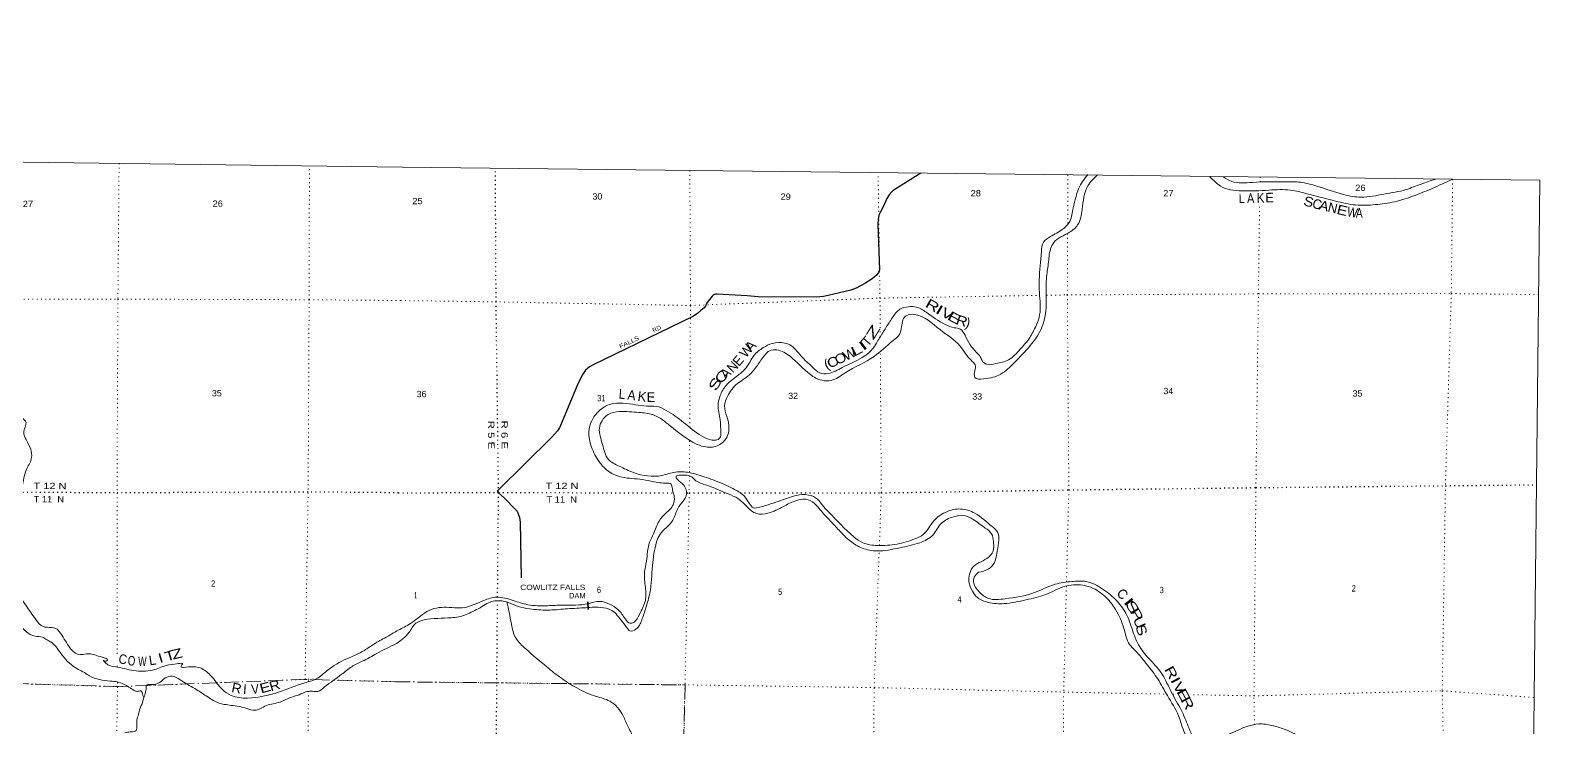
# Model space of a CAD drawing. Header units: feet. Extents: x -509309 to -252658, y -547785 to -360805.
# Drawn here: x -294575 to -252658, y -380156 to -360805 of the extents above; entities that cross this region are included whole.
import ezdxf
from ezdxf.enums import TextEntityAlignment as Align

# ---------------------------------------------------------------- set-up
doc = ezdxf.new("R2010")
doc.units = ezdxf.units.FT
doc.header["$LTSCALE"] = 80
doc.linetypes.add('DOT_DASHED', pattern=[7.7, 5, -1.2, 0.3, -1.2])
doc.linetypes.add('DOTTED', pattern=[1.5, 0.3, -1.2])
for name, color, linetype, lineweight in [('29', 7, 'Continuous', 25), ('39', 7, 'Continuous', 13), ('4', 7, 'Continuous', 13), ('42', 7, 'Continuous', 13), ('44', 7, 'DOT_DASHED', 13), ('6', 7, 'DOTTED', 25), ('7', 7, 'DOTTED', 13)]:
    doc.layers.add(name, color=color, linetype=linetype, lineweight=lineweight)
doc.layers.add('30', color=7, linetype='Continuous')
doc.layers.add('41', color=7, linetype='Continuous')

msp = doc.modelspace()

# ---------------------------------------------------------------- linework, layer by layer
at = {"layer": '29'}
msp.add_lwpolyline([(-269840.96, -364779.85), (-270608.57, -365262.52), (-270650.28, -365292.05), (-270724.12, -365378.14), (-270787, -365482.43), (-270879.97, -365693.33), (-270978.44, -365868.16), (-271006.55, -365939.08), (-271033.11, -366059.52), (-271035.02, -366199.51), (-270994.22, -367462.11), (-271017.25, -367536.28), (-271066.13, -367597.26), (-271193.84, -367713.74), (-271395.76, -367841.33), (-271641.81, -367974.38), (-271791.81, -368024.42), (-272415.26, -368175.11), (-272549.26, -368204.27), (-272752.23, -368223.07), (-274363.59, -368213.72), (-274667.47, -368184.07), (-275503.58, -368136.03), (-275541.62, -368140.05), (-275575.85, -368150.76), (-275612.23, -368170.03), (-275638.48, -368192.41), (-275752.5, -368333.05), (-275794.1, -368399.11), (-275826.42, -368468.18), (-275862.57, -368514.73), (-275950.23, -368592.7), (-276038.02, -368666.74), (-276104.35, -368713.84), (-276176.67, -368756), (-278964.05, -370114.07), (-279044.48, -370159.69), (-279092.43, -370195.43), (-279152.34, -370251.09), (-279227.43, -370363.51), (-279354.94, -370612), (-279845.42, -371786.21), (-279877.7, -371852.57), (-279935.54, -371935.14), (-280104.23, -372121.13), (-281561.64, -373565.39), (-281595.87, -373599.64), (-281602.01, -373615.28), (-281600.15, -373638.18), (-281574.56, -373657.61), (-281410.35, -373799.6), (-281096.43, -374119.39), (-281056.67, -374164.87), (-281022.01, -374240.3), (-280988.2, -374340.43), (-280967.05, -374466.98), (-280942.22, -376019.41)], dxfattribs=at)
at = {"layer": '39'}
for points in [[(-264942, -364824.05), (-265211.06, -365131.35), (-265364.07, -365781.57), (-265490.12, -366216.1), (-265717.08, -366417.39), (-266155.43, -366706.15), (-266241.89, -366881.13), (-266305.65, -367298.4), (-266357.15, -367697.82), (-266377.67, -368613.65), (-266506.62, -369114.15), (-266807.05, -369564.58), (-267247.93, -370039.32), (-267622.64, -370358.85), (-268106.89, -370491.05), (-268344.61, -370454.19), (-268344.02, -370264.18), (-268337.83, -370104.24), (-268450.14, -369972.88), (-268760.94, -369571.12), (-269301.4, -369128.59), (-270032.25, -368701.77), (-270236.79, -368727.32), (-270340.56, -368850.09), (-270379.32, -369049.64), (-270440.18, -369254.92), (-270616.71, -369428.82), (-271141.17, -369866.56), (-271950.2, -370326.89), (-272337.42, -370536.25), (-272597.59, -370531.13), (-272911.73, -370373.34), (-273477.3, -369864.51), (-273845.18, -369684.08), (-274041.69, -369707.72), (-274175.45, -369828.12), (-274383.57, -370115.65), (-274605.42, -370383.01), (-274934.98, -370621.07), (-275214.11, -370977.75), (-275293.72, -371236.82), (-275231.74, -371535.59), (-275172.28, -371872.33), (-275235.71, -372119.59), (-275462.86, -372334.88), (-275811.84, -372382.7), (-276271.65, -372191.16), (-276864.14, -371748.01), (-277288.92, -371482.88), (-277672.47, -371424.27), (-278208.63, -371399.83), (-278530.03, -371479.98), (-278696.53, -371651.99), (-278769.42, -371859.14), (-278683.53, -372312.21), (-278521.03, -372726.2), (-278223.31, -372913.79), (-277819.41, -373094.65), (-277035.77, -373174.07), (-276654.11, -373078.64), (-276271.96, -373093.23), (-275799.4, -373230.92), (-275299.59, -373424.94), (-275060.94, -373539.81), (-274763.3, -373733.41), (-274612, -373941.24), (-274489.68, -374072.72), (-274313.28, -374054.84), (-273736.22, -373869.75), (-273295.86, -373727.03), (-272961.41, -373717.04), (-272712.81, -373836.04), (-272578.92, -373999.66), (-272411.25, -374181.69), (-271704.1, -374878.24), (-271456.1, -375041.23), (-271046.77, -375118.15), (-270505.76, -375080.65), (-270001.27, -374932.69), (-269777.38, -374809.37), (-269486.03, -374436.84), (-269108.11, -374175.35), (-268742.82, -374105.73), (-268342.05, -374222.55), (-267868.65, -374592.27), (-267704.91, -374768.25), (-267681.62, -374968.55), (-267721.69, -375264.09), (-267802.23, -375591.15), (-267972.87, -375773.12), (-268244.36, -375863.87)], [(-267762.79, -370067.14), (-267411.05, -369963.36), (-267088.73, -369669.2), (-266848.62, -369384.06), (-266663.97, -369056.25), (-266560.18, -368785.47), (-266545.93, -368181.59), (-266557.85, -367735.41), (-266497.15, -366956.07), (-266439.53, -366694.74), (-266247.23, -366539.03), (-265908.1, -366333.09), (-265708.98, -366117.46), (-265615.77, -365742.55), (-265533.37, -365425.51), (-265466.37, -365210.29), (-265209, -364816.05)], [(-261818, -364874.05), (-261519.76, -365139.68), (-260938.98, -365268.66), (-260180, -365247.77), (-259579.43, -365246.99), (-259126.37, -365346.44), (-258400.25, -365533.17), (-257841.38, -365653.89), (-257294.91, -365656.45), (-256759.44, -365584.88), (-256188.63, -365417.72), (-255665.28, -365207.98), (-255092, -364948.05)], [(-261452.13, -364875.73), (-261207.64, -365005.41), (-260637.48, -365032.26), (-259714.42, -365017.35), (-259306.22, -365030.25), (-258851.27, -365137.72), (-258105.76, -365370.69), (-257620.32, -365444.53), (-256984.55, -365358.15), (-256376.28, -365233.45), (-255955.78, -365078.48), (-255545.08, -364942.12)], [(-297361.49, -366425.23), (-297391.83, -366527.81), (-297569.84, -366733.37), (-297706.44, -367039.75), (-297845.87, -367462.66), (-298036.36, -367730.42), (-298388.06, -368099.38), (-298651.9, -368243.96), (-298799.21, -368363.35), (-298846.21, -368483.55), (-298798.39, -368530.16), (-298641.53, -368477.16), (-298626.07, -368559.68), (-298800.64, -368845.66), (-298928.94, -369113.92), (-298896.88, -369401.56), (-298724.38, -369688.32), (-298205.2, -370028.11), (-297930.83, -370096.63), (-297746.2, -370369.42), (-297355.22, -370682.05), (-297019.18, -370823.42), (-296732.63, -371151.29), (-296208.95, -371424.8), (-295675.44, -371443.16), (-295496.21, -371348.14), (-295110.43, -371264.83), (-294917.4, -371485.43), (-294690.22, -371700.28), (-294752.34, -371971.09), (-294689.62, -372178.58), (-294561.11, -372444.89), (-294534.67, -372676.21), (-294665.21, -372976.61), (-294751.37, -373243.2), (-294813.51, -373518.03), (-294988.35, -373842.18), (-295060.02, -374046.59), (-295152.43, -374063.93), (-295276.92, -374360.36), (-295323.99, -374490.61), (-295361.72, -374436.04), (-295380.79, -374297.22), (-295437.36, -374353.04), (-295464.72, -374531.68), (-295497.92, -374686.15), (-295421.6, -374956.06), (-295274.76, -375465.69), (-295069.97, -376005.92), (-294932.06, -376360.73), (-294696.31, -376780.63), (-294416.25, -377174.77), (-294207.01, -377373.4), (-293890.33, -377414.13), (-293689.16, -377618.72), (-293435.11, -378004.61), (-293265.51, -378134.59), (-292942.46, -378127.14), (-292576.02, -378224.55), (-292430.17, -378308.11), (-292464.47, -378335.97), (-292544.54, -378311.21), (-292496.81, -378369.88), (-292206.76, -378488.77), (-291699.95, -378595.34), (-291176.22, -378579.46), (-290802.19, -378455.86), (-290454.71, -378398.37), (-290344.42, -378405.28), (-290387.02, -378471.26), (-290174.52, -378493.07), (-289769.75, -378560.63), (-289516.54, -378781.72), (-289236.1, -379123.61), (-288994.42, -379282.27), (-288070.66, -379298.35), (-287652.96, -379185.82), (-286951.7, -378932.98), (-286631.96, -378827.04), (-286329.37, -378594.34), (-285781.34, -378265.15), (-285294.18, -378031.93), (-285032.15, -377859.2), (-284693.74, -377666.99), (-284398.82, -377491.66)], [(-284398.83, -377491.67), (-284058.77, -377314.1), (-283682.64, -377036.59), (-283430.45, -376893.61), (-282867.26, -376844.37), (-282575.09, -376851.88), (-281977.72, -376645.03), (-281626.17, -376555.25), (-281161.01, -376648.84), (-280760.21, -376763.66), (-280204.09, -376792.34), (-279779.44, -376773.44), (-279082.28, -376735.81), (-278759.1, -376671.68), (-278491.88, -376746.9), (-278245.83, -376905.87), (-278049.17, -377164.25), (-277912.62, -377279.9), (-277818.22, -377257.03), (-277659.05, -377034.92), (-277493.6, -376646.88), (-277492.57, -376278.86), (-277514.94, -375864.55), (-277462.72, -375559.15), (-277375.42, -375030.15), (-277264.08, -374793.47), (-277113.11, -374439.25), (-276923.99, -374223.5), (-276718.56, -373985.95), (-276689.72, -373780.28), (-276729.46, -373611.79), (-276755.62, -373475.46), (-276776.85, -373417.2), (-276932.56, -373385.33), (-277342.21, -373332.4), (-277649.76, -373278.71), (-278215.27, -373203.91), (-278602.67, -372987.24), (-278866.28, -372648.04), (-279036.54, -372215.96), (-279055.91, -371875.7), (-278945.82, -371582.99), (-278716.12, -371327.73), (-278478.16, -371200.58), (-278115.4, -371168.93), (-277767.62, -371209.11), (-277455.88, -371248.86), (-277193.71, -371254), (-276912.99, -371367.39), (-276433.11, -371701.18), (-275935.78, -372077.18), (-275677.03, -372186.3), (-275538.98, -372191.96), (-275428.05, -372131.28), (-275398.03, -371985.63), (-275421.19, -371629.32), (-275473.5, -371208.66), (-275417.96, -370953.3), (-275249.98, -370673.29), (-274915.77, -370387.28), (-274696.76, -370181.89), (-274477.96, -369844.49), (-274220.7, -369623.56), (-273968.85, -369504.57), (-273624.42, -369496.71), (-273482.97, -369546.41), (-273170.91, -369856.19), (-272848.89, -370170.08), (-272650.85, -370326.47), (-272416.86, -370343.28), (-272030.24, -370177.91), (-271469.86, -369894.62), (-271194.51, -369667.9), (-271080.1, -369499.26), (-270990.04, -369354.33), (-270818.06, -369074.37), (-270633.99, -368788.56), (-270426.64, -368557.03), (-270187.5, -368489.89), (-269971.36, -368494.49), (-269697.07, -368637.79), (-269167.22, -368978.19), (-268918.23, -369069.18), (-268750.65, -369111.2), (-268616.84, -369280.82), (-268474.31, -369544.56), (-268306.92, -369746.58), (-268196.63, -369879.92), (-268138.12, -369992.63), (-268011.28, -370086.16), (-267762.79, -370067.14)], [(-284403.89, -377844.11), (-284951.73, -378117.08), (-285354.53, -378336.91), (-285648.51, -378487.28), (-285928.87, -378698.05), (-286398.82, -379049.97), (-286598.29, -379170.96), (-286736.71, -379169.84), (-286897.27, -379178.6), (-287108.55, -379267.33), (-287313.63, -379329.99), (-287633.6, -379468.09), (-288017.49, -379567.5), (-288341.41, -379697.53), (-288561.72, -379645.51), (-288992.44, -379559.65), (-289369.06, -379482.27), (-289684.73, -379298.86), (-290004.27, -379095.32), (-290413.77, -378846.85), (-290631.74, -378748.63), (-290820.67, -378797.35), (-290984.1, -378926.66), (-291134.95, -378981.72), (-291301.49, -378984.4), (-291349.79, -379006.12), (-291356.32, -379078.41), (-291383.5, -379232.94), (-291424.33, -379331.08), (-291444, -379276.66), (-291501.35, -379159.64), (-291609.76, -379170.83), (-291691.82, -379144.04), (-291977.45, -378966.9), (-292352.01, -378883.5), (-292928.77, -378740.2), (-292988.67, -378699.52), (-293324.37, -378511.93), (-293732.74, -378104.71), (-294003.39, -377797.06), (-294105.32, -377741.98), (-294233.18, -377666.6), (-294437.62, -377640.84), (-294689.45, -377506.17), (-294882.8, -377331.79), (-295346.58, -377098.95), (-295848.15, -376819.6), (-296365.29, -376473.79), (-296463.56, -376468.98), (-296536.03, -376504.58), (-296574.22, -376514.32), (-296553.64, -376442.13), (-296542.88, -376339.73), (-296666.04, -376167.92), (-296997.38, -375930.12), (-297174.31, -375703.62), (-297548.33, -375543.86), (-298035.74, -375529.89), (-298290.55, -375533.86), (-298436.9, -375518.62), (-298618.19, -375340.31), (-298691.41, -375199.05), (-298655.68, -374970.23), (-298571.79, -374458.45), (-298391.28, -374184.58), (-298360.72, -373837.15), (-298315.76, -373439.6), (-298070.39, -373071.8), (-297799.63, -372800.67), (-297577.86, -372647.71), (-297541.31, -372585.7), (-297643.79, -372609), (-297734.46, -372664.54), (-297848.84, -372667.64), (-297999.97, -372479.52), (-298174.11, -372423.86), (-298318.86, -372466.91), (-298410.05, -372594.79), (-298385.03, -372743.71), (-298453.96, -372843.64), (-298456.41, -372905.91), (-298393.2, -373045.09), (-298417.69, -373103.17), (-298574.22, -373109.95), (-298682.76, -373139.22), (-298691.29, -373209.49), (-298615.89, -373326.66), (-298684.61, -373398.45), (-298833.14, -373409.32), (-299264.42, -373401.83), (-299607.66, -373427.2)], [(-284403.89, -377844.11), (-284057.83, -377538.13), (-283866.11, -377278.41), (-283634.65, -377187.18), (-282887.12, -377126.15), (-282469.55, -377039.16), (-282284.15, -376949.38), (-282082.58, -376847.79), (-281892.8, -376730.06), (-281527.43, -376654.44), (-281297.91, -376705.2), (-281025.15, -376814.48), (-280711.76, -376880.25), (-280209.76, -376914.28), (-279716.86, -376882.2), (-279205.96, -376850.33), (-278741.38, -376839.91), (-278428.21, -376921.68), (-278142.14, -377229.14), (-277986.7, -377427.02), (-277923.5, -377489.79), (-277754.74, -377445.81), (-277593.15, -377193.73), (-277480.34, -376849.05), (-277370.69, -376442.33), (-277296.18, -375677.16), (-277181.08, -375018.49), (-277094.28, -374819.51), (-276728.49, -374419.87), (-276593.86, -374089.46), (-276451.04, -373893.15), (-276350.32, -373700.35), (-276460.39, -373405), (-276634.26, -373236.9), (-276641.93, -373212.8), (-276503.17, -373166.46), (-276227.37, -373199.78), (-276092.88, -373319.4), (-275786.34, -373447.1), (-275191.08, -373688.26), (-274922.54, -373813.5), (-274661.57, -374052.66), (-274407.75, -374229.72), (-274089.37, -374223.54), (-273658.4, -374034.7), (-273346.08, -373886.44), (-273041.06, -373832.09), (-272800.46, -373950.99), (-272640.71, -374126.93), (-272358.68, -374436.34), (-272116.01, -374697.28), (-271799.87, -375001.1), (-271472.16, -375191.05), (-271062.89, -375271.97), (-270425.06, -375181.62), (-269874.65, -375042.22), (-269505.31, -374822.64), (-269270.71, -374501.43), (-268941.98, -374323.36), (-268643.18, -374284.94), (-268388.48, -374398.01), (-268055.4, -374634.03), (-267881.39, -374792.13), (-267830.3, -375008.77), (-267827.09, -375212.82), (-267889.26, -375368.09), (-268012.91, -375480.62), (-268220.68, -375596.13), (-268408.68, -375729.88), (-268489.31, -375916.93), (-268508.25, -376130.72), (-268413.61, -376383.88), (-268273.94, -376563.58), (-267971.51, -376699.22), (-267533.59, -376734.48), (-266925.57, -376627.77), (-266375.02, -376478.37), (-265855.54, -376258.59), (-265348.58, -376222.67), (-265055.5, -376310.2), (-264688.8, -376576.63), (-264438.95, -376897.65), (-264205.96, -377426.5), (-264047.84, -377868.44), (-263899.89, -378028.23), (-263555.22, -378442.4), (-263266.19, -378825.91), (-263000.27, -379289.14), (-262685.67, -379852.97), (-262518.18, -380341.02), (-262301.01, -380709.66)], [(-268244.36, -375863.87), (-268362.31, -375998.47), (-268374.61, -376166.33), (-268223.74, -376406.16), (-267968.01, -376589.25), (-267507.71, -376598.78), (-266690.63, -376428.58), (-266118.92, -376195.42), (-265655.48, -376120.98), (-265253.09, -376119.81), (-264779.62, -376337.51), (-264393.78, -376668.18), (-264126.79, -377053.42), (-263937.53, -377559.73), (-263797.79, -377881.44), (-263516.65, -378256.85), (-263167.79, -378657.07), (-262923.89, -379120.04), (-262648.61, -379631.39), (-262440.63, -380085.93), (-262222.3, -380516.59), (-262015.87, -380645.08), (-261642.08, -380539.56), (-261063.71, -380258.48), (-260460.66, -380075.7), (-260098.87, -380116.05), (-259759.98, -380220.13), (-259292.55, -380439.76), (-258739.37, -380830.44), (-258321.34, -381149.49), (-257629.81, -381377.81), (-257123.57, -381393.89), (-256670.36, -381189.31), (-256224.06, -380904.65), (-255987.17, -380855.49), (-255774.67, -380980.05), (-255595.39, -381338.23), (-255526.26, -381699.1), (-255437.49, -382088.2), (-255157.07, -382369.59), (-254562.43, -382802.77), (-254170.04, -382947.49), (-253895.17, -383194.81), (-253795.43, -383514.04), (-253728.05, -383856.88), (-253832.56, -384033.64), (-253978.58, -384171.9), (-254100, -384414.46), (-254385.8, -384527.04), (-254555.22, -384619.01), (-254562.83, -384736.93), (-254371.38, -385083.26), (-253860.07, -385607.45), (-253209.6, -386057.3), (-252886.3, -386301.3)], [(-281341.39, -376693.06), (-281274.61, -376970.33), (-281214.31, -377308.46), (-281090.37, -377687.52), (-280813.33, -377994.11), (-280233.88, -378489.09), (-279822.76, -378809.33), (-279399.03, -379077.5), (-278858.7, -379310.92), (-278479.53, -379444), (-278109.45, -379850.11), (-277980.5, -380140.86), (-277835.68, -380445.86), (-277787.49, -380791.88), (-277709.3, -381319.02), (-277867.84, -381696.71), (-278183.64, -382160.88), (-278229.86, -382527.86), (-278283.6, -382850.57), (-278654.28, -383384.37), (-278879.65, -383825.53), (-278992.58, -384067.19), (-279388.68, -384723.2), (-279509.51, -384954.73), (-279648.19, -385169.98), (-279876.55, -385343.98), (-280128.39, -385644.23), (-280635.48, -386192.47), (-280938.56, -386417.8), (-281290.67, -386726.89), (-281588.97, -387060.72), (-281786.67, -387357.6), (-282112.76, -387669.02)], [(-291942.99, -380325.71), (-291802.36, -380298.7), (-291655.76, -380277.78), (-291611.43, -379968.65), (-291566.17, -379810.25), (-291522.82, -379639.78), (-291477.93, -379533.63), (-291418.91, -379332.58)]]:
    msp.add_spline(points, degree=3, dxfattribs=at)
at = {"layer": '4'}
msp.add_lwpolyline([(-505285.47, -360804.75), (-473709.75, -361478.07), (-442133.15, -362107.95), (-410555.71, -362694.39), (-378977.49, -363237.41), (-347398.54, -363736.98), (-315818.95, -364193.12), (-284238.76, -364605.82), (-252658.03, -364975.08), (-254669.8, -547785.08), (-286501.98, -547412.88), (-318333.63, -546996.89), (-350164.67, -546537.13), (-381995.06, -546033.57), (-413824.72, -545486.23), (-445653.6, -544895.12), (-477481.62, -544260.22), (-509308.75, -543581.54)], close=True, dxfattribs=at)
msp.add_lwpolyline([(-505285.47, -360804.75), (-473709.75, -361478.07), (-442133.15, -362107.95), (-410555.71, -362694.39), (-378977.49, -363237.41), (-347398.54, -363736.98), (-315818.95, -364193.12), (-284238.76, -364605.82), (-252658.03, -364975.08), (-254669.8, -547785.08), (-286501.98, -547412.88), (-318333.63, -546996.89), (-350164.67, -546537.13), (-381995.06, -546033.57), (-413824.72, -545486.23), (-445653.6, -544895.12), (-477481.62, -544260.22), (-509308.75, -543581.54)], close=True, dxfattribs=at)
at = {"layer": '42', "lineweight": 35}
msp.add_line((-279090.27, -376682.64), (-279085.99, -376896.74), dxfattribs=at)
at = {"layer": '44'}
for points in [[(-284419.95, -378905.15), (-286940.99, -378838.62), (-292150.5, -379039.87), (-297435.68, -378880.78), (-297515.88, -378874.11), (-302757.56, -378803.8), (-302798.67, -384856.54), (-308145.11, -384847.68), (-308127.69, -390006.6), (-313638.68, -390004.46), (-313655.27, -390080.69), (-313790.34, -395242.4), (-313799.31, -395374.97), (-313936.06, -406123.49), (-313532.97, -406144.82), (-313625.69, -409954)], [(-284419.95, -378905.15), (-276391.8, -378992.88), (-276522.02, -384408.08), (-271199.45, -384390.23), (-271244.32, -389801.26), (-265971.61, -389818.41), (-265921.39, -384548.1), (-260494.8, -384588.3), (-260628.98, -389742.48), (-255259.45, -389727.34), (-255289.13, -395130.12), (-252991.33, -395262.25)]]:
    msp.add_lwpolyline(points, dxfattribs=at)
at = {"layer": '6'}
for points in [[(-281596.99, -376552.59), (-281569.65, -373646.93), (-281638.03, -368349.99), (-281656.9, -364637.64)], [(-274856.95, -373658.97), (-270942.82, -373655.72), (-265738.64, -373575.46), (-260542.66, -373511.17), (-255272.67, -373457.81), (-252751.1, -373432.25)], [(-284350.79, -373655.36), (-286859.79, -373634.27), (-292238.65, -373659.14), (-294871.83, -373642.92)], [(-284350.79, -373655.36), (-281569.65, -373646.93), (-276721.62, -373659.03)], [(-276341.11, -373659.98), (-276274.37, -373660.15), (-275267.24, -373659.31)], [(-281788.15, -410366.18), (-281724.06, -406110.67), (-281701.09, -405496.38), (-281710.5, -401009.53), (-281717.24, -400364.76), (-281688.98, -395735.76), (-281679.31, -395057.04), (-281662.14, -390345.57), (-281652.2, -389642.75), (-281633.66, -384987.53), (-281640.02, -384308.62), (-281619.53, -378948.48), (-281597.96, -376655.83)]]:
    msp.add_lwpolyline(points, dxfattribs=at)
at = {"layer": '7'}
for p, q in [((-265759.2, -364827.17), (-265766.86, -366212.39)), ((-260426.59, -365023.71), (-260424, -364888.3)), ((-276265.24, -372211.49), (-276270.76, -373087.53)), ((-292157.89, -378465), (-292157.84, -378502.08)), ((-289392.81, -378933.34), (-289031.63, -378919.38)), ((-287574.44, -378863.09), (-286631.04, -378826.65)), ((-286843.33, -378895.55), (-286842.69, -378839.41)), ((-286142.88, -378858.4), (-284415.8, -378905.26)), ((-291351.07, -379008.99), (-290216.17, -378965.14)), ((-262845.1, -379251.8), (-262794.6, -379252.81))]:
    msp.add_line(p, q, dxfattribs=at)
for points in [[(-292106.6, -364507.07), (-292138.03, -368276.27), (-292164.35, -373661.93), (-292158.27, -378188.07)], [(-286940.99, -378838.62), (-286857, -373559.97), (-286829.76, -368292.86), (-286821.65, -364573.7)], [(-276258.32, -364703.23), (-276241.58, -368452.79), (-276262.82, -371826.25)], [(-270972.57, -369317.41), (-270979.9, -368248.7), (-271030.37, -364765.55)], [(-255078.33, -364948.31), (-255116.21, -368121.39), (-255278.68, -373457.73), (-255367.11, -379156.48), (-255301.22, -382254.84)], [(-260580.77, -380093.4), (-260596.01, -379296.7), (-260540.71, -373515.21), (-260471.87, -368131.55), (-260439.31, -365688.97)], [(-265768.2, -366455.41), (-265777.6, -368156.37), (-265734.68, -373579.53), (-265800, -376132.89)], [(-297394.19, -368268.15), (-292138.03, -368276.27), (-286829.76, -368292.86), (-284284.68, -368315.28)], [(-284284.68, -368315.28), (-281656.08, -368351.79), (-276241.58, -368452.79), (-270979.9, -368248.7), (-266557.26, -368171.61)], [(-266350.79, -368168.01), (-265789.64, -368158.23), (-260467.86, -368131.6), (-255116.21, -368121.39), (-252692.97, -368149.65)], [(-270996.04, -375114.46), (-270942.82, -373655.72), (-270969.55, -369757.69)], [(-276271.41, -373190.7), (-276274.37, -373660.15), (-276391.04, -378967.37), (-276522.02, -384408.08), (-276512.03, -389730.43), (-276554.25, -392639.02)], [(-271318.4, -405656.89), (-271371.24, -400402.32), (-271325.04, -395072.61), (-271244.32, -389801.26), (-271200.27, -384383.46), (-271140.19, -379065.96), (-271001.9, -375275.11)], [(-265803.05, -376252.12), (-265878.23, -379191.25), (-265921.39, -384548.1), (-265971.61, -389818.41), (-266066.36, -395133.59), (-266128.63, -400467.12), (-266047.81, -405272.42)], [(-313371.25, -378607.51), (-308221.59, -378685.48), (-307968.88, -378695.55), (-302757.56, -378803.8), (-297515.88, -378874.11), (-297435.68, -378880.78), (-292202.64, -379037.44), (-292150.5, -379039.87), (-291858.06, -379028.57)], [(-284419.95, -378905.15), (-281617.9, -378934.74), (-276418.74, -378990.69), (-271140.19, -379065.96), (-265878.23, -379191.25), (-263032.89, -379248.05)], [(-292148.76, -378927.67), (-292243.34, -385031.9), (-292276.97, -390317.02), (-292316.43, -395575.96), (-292353.46, -400774.63), (-292379.43, -406110.04), (-292379.94, -410234)], [(-287072.3, -410300.85), (-287016.89, -406110.99), (-286941.28, -400848.32), (-286917.01, -395750.03), (-286905.11, -390418.52), (-286913.13, -385066.75), (-286846.45, -379172.46)], [(-262276.69, -379263.15), (-260596.01, -379296.7), (-255367.11, -379156.48), (-252816.13, -379342.35)]]:
    msp.add_lwpolyline(points, dxfattribs=at)

# ---------------------------------------------------------------- texts
at = {"layer": '30'}
for s, width, p in [('RD', 1.05, (-277150.46, -369154.04)), ('FALLS', 1.2, (-277917.54, -369524.83))]:
    msp.add_text(s, height=120, rotation=25.976, dxfattribs=dict(at, width=width)).set_placement(p, align=Align.CENTER)
at = {"layer": '41'}
for s, rotation, width, p in [('L', 1.583, 0.8, (-260933.47, -365607.11)), ('A', 1.583, 0.85, (-260684.32, -365605.68)), ('K', 1.57, 0.9, (-260407.98, -365595.1)), ('S', 345.574, 1.15, (-259107.16, -365698.53)), ('A', 345.582, 1.1, (-258680.78, -365812.59)), ('E', 346.676, 1.25, (-258172.74, -365937.07)), ('W', 348.945, 0.85, (-257887.74, -365993.54)), ('A', 359.821, 0.8, (-257671.1, -366013.98)), ('R', 329.982, 1.45, (-269586.92, -368567.46)), ('I', 329.244, 1.75, (-269393.46, -368685.27)), ('V', 330.346, 1.4, (-269170.02, -368803.76)), ('E', 332.288, 1.55, (-268972.51, -368913.66)), ('R', 342.01, 1.2, (-268744.15, -369004.38)), ('Z', 58.084, 1.85, (-271060.78, -369259.17)), ('W', 25.867, 1.05, (-271767.66, -369920.27)), ('L', 27.769, 1.5, (-271568.82, -369811.01)), ('I', 37.301, 2, (-271372.64, -369671.38)), ('(', 21.913, 1.05, (-272412.26, -370205.83)), ('C', 24.393, 1.2, (-272238.42, -370144.36)), ('O', 25.867, 1.15, (-272017.29, -370039.63)), ('S', 59.864, 1.55, (-275442.93, -370696.71)), ('C', 52.89, 1.5, (-275272.68, -370507.97)), ('L', 355.604, 0.9, (-278152.26, -371045.24)), ('A', 353.215, 0.95, (-277890.69, -371074.98)), ('I', 308.38, 2.05, (-264174.08, -376766.56)), ('S', 304.198, 1.65, (-264079.3, -376907.04)), ('P', 298.679, 1.55, (-263966.18, -377099.54)), ('U', 295.716, 1.25, (-263895.85, -377314.52)), ('S', 290.485, 1.3, (-263842.17, -377514.14)), ('T', 16.748, 1.35, (-290657.86, -378305.08)), ('Z', 12.868, 1.35, (-290466.61, -378255.48)), ('C', 351.953, 0.9, (-292018.72, -378409.13)), ('O', 356.155, 0.75, (-291767.64, -378453.79)), ('W', 359.627, 0.7, (-291459.65, -378469.84)), ('I', 16.566, 1.3, (-290914.42, -378372.8)), ('R', 298.046, 1.4, (-263008.71, -378713)), ('E', 15.39, 1.3, (-288015.3, -379191.06)), ('R', 16.245, 1.15, (-287749.89, -379132.83)), ('I', 297.516, 1.65, (-262889.79, -378924.04)), ('V', 297.516, 1.35, (-262782.43, -379139.06)), ('R', 348.76, 1.05, (-288868.24, -379211.62)), ('V', 5.446, 0.9, (-288318.37, -379237.17)), ('E', 298.437, 1.6, (-262664.06, -379340.56)), ('R', 298.437, 1.4, (-262553.54, -379564.11))]:
    msp.add_text(s, height=266.2, rotation=rotation, dxfattribs=dict(at, width=width)).set_placement(p, align=Align.CENTER)
for s, rotation, p in [('E', 1.57, (-260157.64, -365588.23)), ('C', 345.574, (-258871.29, -365765.56)), ('N', 346.676, (-258437.61, -365869.82)), (')', 343.666, (-268572.31, -369061.12)), ('T', 49.978, (-271243.97, -369531.86)), ('W', 51.508, (-274593.98, -369793.83)), ('A', 46.306, (-274475.13, -369666.71)), ('N', 46.41, (-274978.09, -370248.44)), ('E', 49.914, (-274816.82, -370071.11)), ('A', 42.221, (-275179.13, -370432.77)), ('K', 352.744, (-277601.37, -371111.95)), ('E', 359.185, (-277341.06, -371130.46)), ('C', 314.021, (-264341.12, -376559.34)), ('L', 8.558, (-291159.97, -378435.83)), ('I', 355.962, (-288621.79, -379241.09))]:
    msp.add_text(s, height=266.2, rotation=rotation, dxfattribs=at).set_placement(p, align=Align.CENTER)
at = {"layer": '42'}
for s, width, p in [('COWLITZ FALLS', 1.15, (-280063.85, -376357.19)), ('DAM', 0.9, (-279383.42, -376588.43))]:
    msp.add_text(s, height=150, dxfattribs=dict(at, width=width)).set_placement(p, align=Align.CENTER)
at = {"layer": '6'}
for s, rotation, width, p in [('R 5 E', 270.74, 1.35, (-281865.69, -371654.28)), ('R 6 E', 270.74, 1.35, (-281495.43, -371649.44)), ('T 12 N', 359.647, 1.3, (-294481.48, -373550.21)), ('T 12 N', 359.857, 1.3, (-280264.15, -373550.19)), ('T 11  N', 359.647, 1.1, (-294479.89, -373917.79)), ('T 11  N', 359.857, 1.1, (-280237.67, -373925.19))]:
    msp.add_text(s, height=175, rotation=rotation, dxfattribs=dict(at, width=width)).set_placement(p)
at = {"layer": '7'}
for s, width, p in [('26', 1.1, (-257782.72, -365271.26)), ('25', 1.1, (-283965.15, -365638.24)), ('30', 1.05, (-278961.78, -365510.5)), ('29', 1.1, (-273741.14, -365516.49)), ('28', 1.1, (-268462.38, -365421.59)), ('27', 1.1, (-263114.39, -365422.12)), ('27', 1.1, (-294780.42, -365719.3)), ('26', 1.1, (-289509.72, -365709.61)), ('35', 1.05, (-289529.68, -370976.04)), ('36', 1.05, (-283844.52, -370999.3)), ('31', 0.85, (-278830.21, -371113.29)), ('32', 1.05, (-273528.04, -371048.26)), ('33', 1.05, (-268415.14, -371067.33)), ('34', 1.05, (-263110, -370915.49)), ('35', 1.05, (-257857.71, -370982.16)), ('2', 0.85, (-289550.76, -376263.35)), ('1', 0.4, (-283905.94, -376586.27)), ('6', 0.85, (-278838.9, -376436.74)), ('5', 0.85, (-273807.98, -376495.69)), ('3', 0.85, (-263212.52, -376443.85)), ('2', 0.85, (-257881.7, -376397.32)), ('4', 0.85, (-268826.63, -376703.83))]:
    msp.add_text(s, height=175, dxfattribs=dict(at, width=width)).set_placement(p)

doc.saveas('drawing.dxf')
